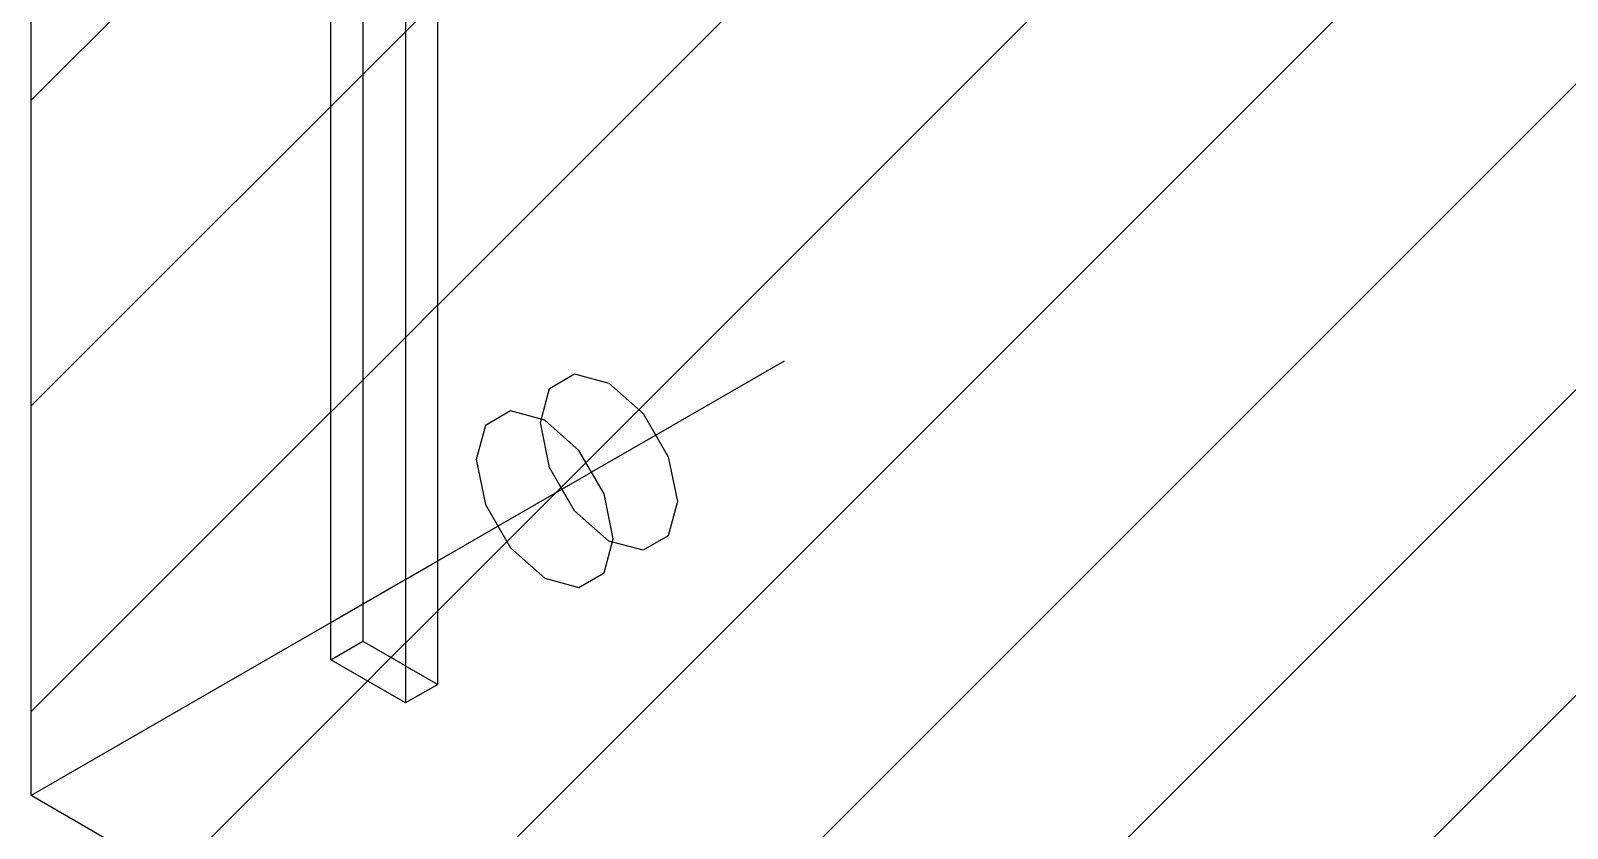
# Model space of a CAD drawing. Header units: millimetres. Extents: x 0 to 297, y 0 to 420.
# Drawn here: x 23.1 to 29.87, y 164.8 to 168.31 of the extents above; entities that cross this region are included whole.
import ezdxf

# ---------------------------------------------------------------- set-up
doc = ezdxf.new("R2010")
doc.units = ezdxf.units.MM
doc.layers.add('2-AXO-ARISTAS', color=7, linetype='Continuous')
doc.layers.add('2-AXO-RAYADOS', color=8, linetype='Continuous')

msp = doc.modelspace()

# ---------------------------------------------------------------- linework, layer by layer
at = {"layer": '2-AXO-ARISTAS', "lineweight": 25}
for p, q in [((23.1049, 164.9397), (23.1049, 213.9295)), ((46.6751, 151.3315), (23.1049, 164.9397))]:
    msp.add_line(p, q, dxfattribs=at)

# ---------------------------------------------------------------- wipeouts: each hides what was drawn before it
for points in [[(24.4257, 211.6451), (24.4257, 211.6451), (24.4256, 211.6452), (24.4256, 211.6452), (24.4256, 211.6452), (24.4255, 211.6452), (24.4254, 211.6452), (24.4254, 211.6453), (24.4254, 211.6453), (24.4253, 211.6453), (24.4252, 211.6453), (24.4252, 211.6453), (24.4252, 211.6453), (24.4251, 211.6453), (24.425, 211.6453), (24.425, 211.6453), (24.425, 211.6453), (24.4249, 211.6453), (24.4248, 211.6454), (24.4248, 211.6454), (24.4248, 211.6454), (24.4247, 211.6453), (24.4246, 211.6453), (24.4246, 211.6453), (24.4246, 211.6453), (24.4245, 211.6453), (24.4244, 211.6453), (24.4244, 211.6453), (24.4244, 211.6453), (24.4243, 211.6453), (24.4243, 211.6453), (24.4242, 211.6453), (24.4242, 211.6453), (24.4241, 211.6452), (24.4241, 211.6452), (24.424, 211.6452), (24.424, 211.6452), (24.424, 211.6452), (24.4239, 211.6451), (24.4239, 211.6451), (24.4239, 211.6451), (24.4238, 211.6451), (24.4237, 211.645), (24.4237, 211.645), (24.4237, 211.645), (24.4236, 211.645), (24.4235, 211.6449), (24.4235, 211.6449), (24.4235, 211.6449), (24.4235, 211.6448), (24.4234, 211.6448), (24.4234, 211.6448), (24.4234, 211.6448), (24.4233, 211.6447), (24.4233, 211.6446), (24.4233, 211.6446), (24.4233, 211.6446), (24.4232, 211.6445), (24.4231, 211.6445), (24.4231, 211.6445), (24.4231, 211.6445), (24.4231, 211.6444), (24.423, 211.6443), (24.423, 211.6443), (24.423, 211.6443), (24.423, 211.6442), (24.423, 211.6441), (24.423, 211.6441), (24.423, 211.6441), (24.4229, 211.6439), (24.4229, 211.6439), (24.4229, 211.6439), (24.4229, 211.6439), (24.4228, 211.6437), (24.4228, 211.6437), (24.4228, 211.6437), (24.4228, 211.6437), (24.4228, 211.6435), (24.4228, 211.6435), (24.4228, 211.6435), (24.4228, 211.6435), (24.4228, 211.6434), (24.4228, 165.5385), (24.4228, 165.5383), (24.4228, 165.5381), (24.4229, 165.5379), (24.4229, 165.5378), (24.423, 165.5376), (24.4231, 165.5374), (24.4232, 165.5373), (24.4234, 165.5371), (24.4235, 165.537), (24.4236, 165.5369), (24.4238, 165.5368), (24.7538, 165.3463), (24.7538, 165.3462), (24.7538, 165.3462), (24.7539, 165.3462), (24.754, 165.3462), (24.754, 165.3462), (24.754, 165.3461), (24.7541, 165.3461), (24.7541, 165.3461), (24.7542, 165.3461), (24.7542, 165.3461), (24.7543, 165.3461), (24.7543, 165.346), (24.7544, 165.346), (24.7544, 165.346), (24.7545, 165.346), (24.7545, 165.346), (24.7546, 165.346), (24.7546, 165.346), (24.7547, 165.346), (24.7547, 165.346), (24.7548, 165.346), (24.7548, 165.346), (24.7549, 165.346), (24.7549, 165.346), (24.755, 165.346), (24.755, 165.346), (24.7551, 165.346), (24.7551, 165.346), (24.7552, 165.346), (24.7552, 165.346), (24.7553, 165.3461), (24.7553, 165.3461), (24.7553, 165.3461), (24.7554, 165.3461), (24.7554, 165.3461), (24.7555, 165.3461), (24.7555, 165.3461), (24.7556, 165.3462), (24.7556, 165.3462), (24.7557, 165.3462), (24.7557, 165.3462), (24.7557, 165.3462), (24.7558, 165.3463), (24.7559, 165.3463), (24.7559, 165.3463), (24.7559, 165.3463), (24.756, 165.3464), (24.756, 165.3464), (24.756, 165.3464), (24.7561, 165.3465), (24.7561, 165.3465), (24.7562, 165.3466), (24.7562, 165.3466), (24.7562, 165.3466), (24.7563, 165.3467), (24.7563, 165.3467), (24.7563, 165.3467), (24.7563, 165.3467), (24.7564, 165.3468), (24.7564, 165.3469), (24.7564, 165.3469), (24.7564, 165.3469), (24.7565, 165.347), (24.7565, 165.347), (24.7565, 165.3471), (24.7565, 165.3471), (24.7566, 165.3472), (24.7566, 165.3472), (24.7566, 165.3472), (24.7566, 165.3472), (24.7567, 165.3474), (24.7567, 165.3474), (24.7567, 165.3474), (24.7567, 165.3475), (24.7567, 165.3476), (24.7567, 165.3476), (24.7567, 165.3476), (24.7568, 165.3477), (24.7568, 165.3478), (24.7568, 165.3478), (24.7568, 165.3478), (24.7568, 165.3479), (24.7568, 165.348), (24.7568, 211.4528), (24.7568, 211.453), (24.7567, 211.4532), (24.7567, 211.4534), (24.7566, 211.4536), (24.7566, 211.4538), (24.7565, 211.4539), (24.7564, 211.4541), (24.7562, 211.4542), (24.7561, 211.4543), (24.7559, 211.4545), (24.7558, 211.4546), (24.4258, 211.6451), (24.4258, 211.6451)], [(25.3688, 166.5961), (25.3688, 166.5961), (25.3688, 166.5961), (25.3687, 166.5962), (25.3687, 166.5962), (25.3686, 166.5962), (25.3686, 166.5962), (25.3686, 166.5963), (25.3685, 166.5963), (25.3685, 166.5963), (25.3684, 166.5963), (25.3684, 166.5964), (25.3683, 166.5964), (25.3683, 166.5964), (25.3683, 166.5964), (25.3682, 166.5964), (25.3681, 166.5964), (25.2173, 166.6369), (25.2173, 166.6369), (25.2172, 166.6369), (25.2172, 166.6369), (25.2171, 166.6369), (25.2171, 166.6369), (25.2171, 166.6369), (25.217, 166.6369), (25.2169, 166.6369), (25.2169, 166.6369), (25.2169, 166.6369), (25.2167, 166.6369), (25.2167, 166.6369), (25.2167, 166.6369), (25.2167, 166.6369), (25.2165, 166.6369), (25.2165, 166.6369), (25.2165, 166.6369), (25.2165, 166.6369), (25.2163, 166.6369), (25.2163, 166.6369), (25.2163, 166.6369), (25.2162, 166.6369), (25.2161, 166.6368), (25.2161, 166.6368), (25.2161, 166.6368), (25.216, 166.6368), (25.2159, 166.6368), (25.2159, 166.6367), (25.2159, 166.6367), (25.2158, 166.6367), (25.2158, 166.6367), (25.1053, 166.5729), (25.1052, 166.5729), (25.1052, 166.5728), (25.1052, 166.5728), (25.1052, 166.5728), (25.1051, 166.5727), (25.105, 166.5727), (25.105, 166.5727), (25.105, 166.5727), (25.1049, 166.5726), (25.1049, 166.5726), (25.1049, 166.5726), (25.1049, 166.5726), (25.1048, 166.5724), (25.1048, 166.5724), (25.1048, 166.5724), (25.1047, 166.5724), (25.1046, 166.5723), (25.1046, 166.5723), (25.1046, 166.5723), (25.1046, 166.5722), (25.1045, 166.5721), (25.1045, 166.5721), (25.1045, 166.5721), (25.1045, 166.572), (25.1045, 166.5719), (25.1045, 166.5719), (25.1045, 166.5719), (25.1044, 166.5718), (25.1044, 166.5717), (25.1044, 166.5717), (25.1044, 166.5717), (25.064, 166.4208), (25.064, 166.4208), (25.0639, 166.4207), (25.0639, 166.4207), (25.0639, 166.4206), (25.0639, 166.4206), (25.0639, 166.4205), (25.0639, 166.4205), (25.0639, 166.4204), (25.0639, 166.4204), (25.0639, 166.4203), (25.0639, 166.4203), (25.0639, 166.4202), (25.0639, 166.4202), (25.0639, 166.4201), (25.0639, 166.4201), (25.0639, 166.42), (25.0639, 166.42), (25.064, 166.4199), (25.1044, 166.2224), (25.1044, 166.2224), (25.1044, 166.2224), (25.1044, 166.2223), (25.1044, 166.2222), (25.1044, 166.2222), (25.1044, 166.2222), (25.1045, 166.2221), (25.1045, 166.222), (25.1045, 166.222), (25.1045, 166.222), (25.1045, 166.2219), (25.1046, 166.2218), (25.1046, 166.2218), (25.1046, 166.2218), (25.215, 166.0305), (25.215, 166.0305), (25.2151, 166.0305), (25.2151, 166.0304), (25.2151, 166.0304), (25.2152, 166.0304), (25.2152, 166.0303), (25.2152, 166.0303), (25.2153, 166.0302), (25.2153, 166.0302), (25.2153, 166.0302), (25.2154, 166.0301), (25.2154, 166.0301), (25.2154, 166.0301), (25.2154, 166.03), (25.3663, 165.8963), (25.3663, 165.8962), (25.3664, 165.8962), (25.3664, 165.8962), (25.3664, 165.8962), (25.3665, 165.8961), (25.3665, 165.8961), (25.3666, 165.8961), (25.3666, 165.896), (25.3667, 165.896), (25.3667, 165.896), (25.3667, 165.896), (25.3668, 165.896), (25.3668, 165.8959), (25.3669, 165.8959), (25.3669, 165.8959), (25.367, 165.8959), (25.367, 165.8959), (25.3671, 165.8958), (25.5179, 165.8554), (25.518, 165.8554), (25.518, 165.8554), (25.5181, 165.8554), (25.5181, 165.8554), (25.5182, 165.8554), (25.5182, 165.8554), (25.5183, 165.8554), (25.5183, 165.8554), (25.5183, 165.8554), (25.5184, 165.8554), (25.5185, 165.8554), (25.5185, 165.8554), (25.5185, 165.8554), (25.5185, 165.8554), (25.5187, 165.8554), (25.5187, 165.8554), (25.5187, 165.8554), (25.5187, 165.8554), (25.5189, 165.8554), (25.5189, 165.8554), (25.5189, 165.8554), (25.519, 165.8554), (25.5191, 165.8555), (25.5191, 165.8555), (25.5191, 165.8555), (25.5192, 165.8555), (25.5193, 165.8555), (25.5193, 165.8555), (25.5193, 165.8555), (25.5194, 165.8556), (25.5195, 165.8556), (25.6299, 165.9194), (25.63, 165.9194), (25.63, 165.9195), (25.63, 165.9195), (25.63, 165.9195), (25.6301, 165.9195), (25.6302, 165.9196), (25.6302, 165.9196), (25.6302, 165.9196), (25.6303, 165.9197), (25.6303, 165.9197), (25.6303, 165.9197), (25.6303, 165.9197), (25.6305, 165.9199), (25.6305, 165.9199), (25.6305, 165.9199), (25.6305, 165.9199), (25.6306, 165.92), (25.6306, 165.92), (25.6306, 165.92), (25.6306, 165.9201), (25.6307, 165.9202), (25.6307, 165.9202), (25.6307, 165.9202), (25.6307, 165.9203), (25.6307, 165.9204), (25.6308, 165.9204), (25.6308, 165.9204), (25.6308, 165.9205), (25.6308, 165.9205), (25.6308, 165.9206), (25.6308, 165.9206), (25.6712, 166.0714), (25.6713, 166.0715), (25.6713, 166.0716), (25.6713, 166.0716), (25.6713, 166.0716), (25.6713, 166.0717), (25.6713, 166.0718), (25.6713, 166.0718), (25.6713, 166.0718), (25.6713, 166.0719), (25.6713, 166.072), (25.6713, 166.072), (25.6713, 166.072), (25.6713, 166.0721), (25.6713, 166.0722), (25.6713, 166.0722), (25.6713, 166.0722), (25.6713, 166.0723), (25.6713, 166.0724), (25.6308, 166.2699), (25.6308, 166.2699), (25.6308, 166.2699), (25.6308, 166.27), (25.6308, 166.2701), (25.6308, 166.2701), (25.6308, 166.2701), (25.6308, 166.2702), (25.6307, 166.2703), (25.6307, 166.2703), (25.6307, 166.2703), (25.6307, 166.2704), (25.6307, 166.2704), (25.6306, 166.2705), (25.6306, 166.2705), (25.5202, 166.4617), (25.5202, 166.4618), (25.5202, 166.4618), (25.5201, 166.4619), (25.5201, 166.4619), (25.5201, 166.4619), (25.5201, 166.462), (25.52, 166.462), (25.52, 166.4621), (25.5199, 166.4621), (25.5199, 166.4621), (25.5199, 166.4622), (25.5198, 166.4622), (25.5198, 166.4622), (25.5198, 166.4622), (25.3689, 166.596), (25.3689, 166.596)]]:
    msp.add_wipeout(points)

# ---------------------------------------------------------------- next in the draw order: linework, layer by layer
for p, q in [((24.5662, 211.725), (24.5662, 165.6202)), ((24.4248, 165.5385), (24.4248, 211.6434)), ((25.2168, 166.6349), (25.1063, 166.5712)), ((25.1063, 166.5712), (25.0659, 166.4203)), ((25.0659, 166.4203), (25.1063, 166.2228)), ((25.1063, 166.2228), (25.2168, 166.0315)), ((25.2168, 166.0315), (25.3676, 165.8978)), ((25.3676, 165.8978), (25.5185, 165.8574)), ((24.4248, 165.5385), (24.5662, 165.6202))]:
    msp.add_line(p, q, dxfattribs=at)

# ---------------------------------------------------------------- next in the draw order: wipeouts: each hides what was drawn before it
for points in [[(24.8974, 165.428), (24.8975, 165.4281), (24.8977, 165.4283), (24.8978, 165.4284), (24.8979, 165.4286), (24.898, 165.4287), (24.8981, 165.4289), (24.8981, 165.4291), (24.8982, 165.4293), (24.8982, 165.4295), (24.8982, 165.4296), (24.8982, 211.5345), (24.8982, 211.5346), (24.8982, 211.5347), (24.8982, 211.5347), (24.8982, 211.5347), (24.8982, 211.5349), (24.8982, 211.5349), (24.8982, 211.5349), (24.8982, 211.5349), (24.8981, 211.5351), (24.8981, 211.5351), (24.8981, 211.5351), (24.8981, 211.5351), (24.8981, 211.5353), (24.8981, 211.5353), (24.898, 211.5353), (24.898, 211.5353), (24.898, 211.5354), (24.898, 211.5354), (24.898, 211.5354), (24.8979, 211.5355), (24.8979, 211.5356), (24.8979, 211.5356), (24.8979, 211.5356), (24.8978, 211.5357), (24.8978, 211.5358), (24.8977, 211.5358), (24.8977, 211.5358), (24.8977, 211.5358), (24.8976, 211.5359), (24.8976, 211.5359), (24.8976, 211.5359), (24.8975, 211.536), (24.8975, 211.536), (24.8975, 211.536), (24.8975, 211.536), (24.8974, 211.5361), (24.8973, 211.5361), (24.8973, 211.5362), (24.8973, 211.5362), (24.8972, 211.5362), (24.8971, 211.5362), (24.8971, 211.5363), (24.8971, 211.5363), (24.897, 211.5363), (24.897, 211.5363), (24.897, 211.5363), (24.8969, 211.5363), (24.8969, 211.5364), (24.8968, 211.5364), (24.8968, 211.5364), (24.8967, 211.5364), (24.8967, 211.5364), (24.8966, 211.5364), (24.8966, 211.5365), (24.8966, 211.5365), (24.8965, 211.5365), (24.8964, 211.5365), (24.8964, 211.5365), (24.8964, 211.5365), (24.8963, 211.5365), (24.8962, 211.5365), (24.8962, 211.5365), (24.8962, 211.5365), (24.8961, 211.5365), (24.896, 211.5365), (24.896, 211.5365), (24.896, 211.5365), (24.8959, 211.5365), (24.8958, 211.5364), (24.8958, 211.5364), (24.8958, 211.5364), (24.8957, 211.5364), (24.8956, 211.5364), (24.8956, 211.5364), (24.8956, 211.5364), (24.8955, 211.5364), (24.8954, 211.5363), (24.8954, 211.5363), (24.8954, 211.5363), (24.8953, 211.5363), (24.8953, 211.5363), (24.8952, 211.5362), (24.8952, 211.5362), (24.7538, 211.4546), (24.7536, 211.4545), (24.7535, 211.4543), (24.7533, 211.4542), (24.7532, 211.4541), (24.7531, 211.4539), (24.753, 211.4538), (24.7529, 211.4536), (24.7529, 211.4534), (24.7528, 211.4532), (24.7528, 211.453), (24.7528, 211.4528), (24.7528, 165.348), (24.7528, 165.3479), (24.7528, 165.3478), (24.7528, 165.3478), (24.7528, 165.3478), (24.7528, 165.3476), (24.7528, 165.3476), (24.7528, 165.3476), (24.7528, 165.3476), (24.7529, 165.3474), (24.7529, 165.3474), (24.7529, 165.3474), (24.7529, 165.3473), (24.7529, 165.3472), (24.7529, 165.3472), (24.7529, 165.3472), (24.753, 165.3472), (24.753, 165.3471), (24.753, 165.347), (24.753, 165.347), (24.7531, 165.347), (24.7531, 165.3469), (24.7531, 165.3469), (24.7531, 165.3469), (24.7532, 165.3468), (24.7532, 165.3467), (24.7532, 165.3467), (24.7532, 165.3467), (24.7533, 165.3467), (24.7534, 165.3466), (24.7534, 165.3466), (24.7534, 165.3466), (24.7534, 165.3465), (24.7535, 165.3465), (24.7535, 165.3464), (24.7535, 165.3464), (24.7536, 165.3464), (24.7537, 165.3463), (24.7537, 165.3463), (24.7537, 165.3463), (24.7538, 165.3463), (24.7538, 165.3462), (24.7539, 165.3462), (24.7539, 165.3462), (24.7539, 165.3462), (24.754, 165.3461), (24.754, 165.3461), (24.7541, 165.3461), (24.7541, 165.3461), (24.7542, 165.3461), (24.7542, 165.3461), (24.7542, 165.3461), (24.7543, 165.3461), (24.7544, 165.346), (24.7544, 165.346), (24.7544, 165.346), (24.7545, 165.346), (24.7546, 165.346), (24.7546, 165.346), (24.7546, 165.346), (24.7547, 165.346), (24.7548, 165.346), (24.7548, 165.346), (24.7548, 165.346), (24.7549, 165.346), (24.755, 165.346), (24.755, 165.346), (24.755, 165.346), (24.7551, 165.346), (24.7552, 165.346), (24.7552, 165.346), (24.7552, 165.346), (24.7553, 165.3461), (24.7554, 165.3461), (24.7554, 165.3461), (24.7554, 165.3461), (24.7555, 165.3461), (24.7555, 165.3461), (24.7556, 165.3462), (24.7556, 165.3462), (24.7557, 165.3462), (24.7557, 165.3462), (24.7558, 165.3462), (24.7558, 165.3463), (24.8972, 165.4279)], [(25.8024, 166.6223), (25.8024, 166.6224), (25.8025, 166.6224), (25.8025, 166.6224), (25.8025, 166.6225), (25.8026, 166.6225), (25.8026, 166.6225), (25.8026, 166.6226), (25.8027, 166.6226), (25.8027, 166.6226), (25.8028, 166.6227), (25.8028, 166.6227), (25.8028, 166.6227), (25.8029, 166.6228), (25.8029, 166.6228), (25.8029, 166.6229), (25.8029, 166.6229), (25.803, 166.6229), (25.803, 166.623), (25.803, 166.623), (25.803, 166.623), (25.8031, 166.6231), (25.8031, 166.6232), (25.8031, 166.6232), (25.8031, 166.6232), (25.8032, 166.6233), (25.8032, 166.6234), (25.8032, 166.6234), (25.8032, 166.6234), (25.8032, 166.6235), (25.8032, 166.6235), (25.8032, 166.6236), (25.8032, 166.6236), (25.8033, 166.6237), (25.8033, 166.6237), (25.8033, 166.6238), (25.8033, 166.6238), (25.8033, 166.6239), (25.8033, 166.6239), (25.8033, 166.624), (25.8033, 166.624), (25.8033, 166.6241), (25.8033, 166.6241), (25.8033, 166.6242), (25.8033, 166.6242), (25.8033, 166.6243), (25.8033, 166.6243), (25.8033, 166.6243), (25.8033, 166.6244), (25.8033, 166.6245), (25.8032, 166.6245), (25.8032, 166.6245), (25.8032, 166.6246), (25.8032, 166.6246), (25.8032, 166.6247), (25.8032, 166.6247), (25.8032, 166.6247), (25.8031, 166.6248), (25.8031, 166.6249), (25.8031, 166.6249), (25.8031, 166.6249), (25.8031, 166.625), (25.803, 166.6251), (25.803, 166.6251), (25.803, 166.6251), (25.8029, 166.6252), (25.8029, 166.6252), (25.8029, 166.6252), (25.8029, 166.6253), (25.8028, 166.6253), (25.8028, 166.6254), (25.8028, 166.6254), (25.8028, 166.6254), (25.8027, 166.6255), (25.8026, 166.6255), (25.8026, 166.6255), (25.8026, 166.6255), (25.6518, 166.7593), (25.6516, 166.7594), (25.6515, 166.7595), (25.6513, 166.7596), (25.6511, 166.7597), (25.6509, 166.7597), (25.6507, 166.7598), (25.6506, 166.7598), (25.6504, 166.7598), (25.6502, 166.7598), (25.65, 166.7598), (25.6498, 166.7597), (25.6496, 166.7596), (25.6495, 166.7595), (25.3666, 166.5962), (25.3666, 166.5962), (25.3666, 166.5962), (25.3665, 166.5962), (25.3664, 166.5961), (25.3664, 166.5961), (25.3664, 166.5961), (25.3663, 166.5961), (25.3663, 166.596), (25.3663, 166.596), (25.3662, 166.596), (25.3662, 166.5959), (25.3661, 166.5959), (25.3661, 166.5958), (25.3661, 166.5958), (25.3661, 166.5958), (25.366, 166.5957), (25.366, 166.5957), (25.366, 166.5957), (25.3659, 166.5956), (25.3659, 166.5956), (25.3659, 166.5955), (25.3659, 166.5955), (25.3658, 166.5954), (25.3658, 166.5954), (25.3658, 166.5954), (25.3658, 166.5953), (25.3658, 166.5953), (25.3657, 166.5952), (25.3657, 166.5952), (25.3657, 166.5952), (25.3657, 166.5951), (25.3657, 166.595), (25.3657, 166.595), (25.3657, 166.595), (25.3656, 166.5949), (25.3656, 166.5948), (25.3656, 166.5948), (25.3656, 166.5948), (25.3656, 166.5947), (25.3656, 166.5946), (25.3656, 166.5946), (25.3656, 166.5946), (25.3656, 166.5945), (25.3656, 166.5944), (25.3656, 166.5944), (25.3656, 166.5944), (25.3656, 166.5943), (25.3656, 166.5942), (25.3656, 166.5942), (25.3656, 166.5942), (25.3657, 166.5941), (25.3657, 166.594), (25.3657, 166.594), (25.3657, 166.594), (25.3657, 166.5939), (25.3657, 166.5938), (25.3657, 166.5938), (25.3657, 166.5938), (25.3658, 166.5937), (25.3658, 166.5936), (25.3658, 166.5936), (25.3658, 166.5936), (25.3659, 166.5935), (25.3659, 166.5935), (25.3659, 166.5935), (25.3659, 166.5935), (25.366, 166.5934), (25.366, 166.5933), (25.366, 166.5933), (25.366, 166.5933), (25.3661, 166.5932), (25.3661, 166.5932), (25.3661, 166.5932), (25.3661, 166.5931), (25.3662, 166.5931), (25.3663, 166.593), (25.3663, 166.593), (25.3663, 166.593), (25.5171, 166.4592), (25.5173, 166.4591), (25.5174, 166.459), (25.5176, 166.4589), (25.5178, 166.4589), (25.518, 166.4588), (25.5182, 166.4588), (25.5184, 166.4587), (25.5185, 166.4587), (25.5187, 166.4588), (25.5189, 166.4588), (25.5191, 166.4589), (25.5193, 166.4589), (25.5195, 166.459), (25.8023, 166.6223), (25.8023, 166.6223)], [(25.9128, 166.0827), (25.9128, 166.0827), (25.9129, 166.0828), (25.9129, 166.0828), (25.9129, 166.0828), (25.913, 166.0828), (25.9131, 166.0829), (25.9131, 166.0829), (25.9131, 166.0829), (25.9131, 166.083), (25.9132, 166.083), (25.9132, 166.083), (25.9132, 166.083), (25.9133, 166.0831), (25.9133, 166.0832), (25.9133, 166.0832), (25.9133, 166.0832), (25.9134, 166.0833), (25.9134, 166.0833), (25.9134, 166.0833), (25.9134, 166.0833), (25.9135, 166.0835), (25.9135, 166.0835), (25.9135, 166.0835), (25.9135, 166.0836), (25.9136, 166.0837), (25.9136, 166.0837), (25.9136, 166.0837), (25.9136, 166.0838), (25.9137, 166.0839), (25.9541, 166.2347), (25.9541, 166.2349), (25.9541, 166.2351), (25.9541, 166.2353), (25.9541, 166.2355), (25.9541, 166.2357), (25.954, 166.2359), (25.954, 166.2361), (25.9539, 166.2363), (25.9538, 166.2364), (25.9537, 166.2366), (25.9535, 166.2367), (25.9534, 166.2368), (25.9532, 166.237), (25.953, 166.2371), (25.9529, 166.2371), (25.9527, 166.2372), (25.9525, 166.2372), (25.9523, 166.2373), (25.9521, 166.2373), (25.9519, 166.2372), (25.9517, 166.2372), (25.9515, 166.2372), (25.9513, 166.2371), (25.9512, 166.237), (25.6683, 166.0737), (25.6683, 166.0737), (25.6683, 166.0737), (25.6682, 166.0736), (25.6681, 166.0736), (25.6681, 166.0736), (25.6681, 166.0736), (25.668, 166.0735), (25.668, 166.0735), (25.668, 166.0735), (25.668, 166.0734), (25.6679, 166.0734), (25.6678, 166.0733), (25.6678, 166.0733), (25.6678, 166.0733), (25.6678, 166.0732), (25.6677, 166.0732), (25.6677, 166.0732), (25.6677, 166.0732), (25.6676, 166.073), (25.6676, 166.073), (25.6676, 166.073), (25.6676, 166.073), (25.6675, 166.0728), (25.6675, 166.0728), (25.6675, 166.0728), (25.6675, 166.0728), (25.6674, 166.0727), (25.6674, 166.0727), (25.6674, 166.0727), (25.6674, 166.0726), (25.6674, 166.0725), (25.627, 165.9216), (25.6269, 165.9214), (25.6269, 165.9212), (25.6269, 165.921), (25.6269, 165.9208), (25.6269, 165.9206), (25.627, 165.9205), (25.6271, 165.9203), (25.6272, 165.9201), (25.6273, 165.9199), (25.6274, 165.9198), (25.6275, 165.9196), (25.6277, 165.9195), (25.6278, 165.9194), (25.628, 165.9193), (25.6282, 165.9192), (25.6284, 165.9192), (25.6286, 165.9191), (25.6288, 165.9191), (25.629, 165.9191), (25.6292, 165.9191), (25.6293, 165.9191), (25.6295, 165.9192), (25.6297, 165.9193), (25.6299, 165.9194), (25.9127, 166.0827), (25.9127, 166.0827)]]:
    msp.add_wipeout(points)

# ---------------------------------------------------------------- next in the draw order: linework, layer by layer
for p, q in [((24.8962, 165.4296), (24.8962, 211.5345)), ((24.7548, 211.4528), (24.7548, 165.348)), ((25.3892, 166.7345), (25.4996, 166.7982)), ((25.4996, 166.7982), (25.6505, 166.7578)), ((25.3488, 166.5836), (25.3892, 166.7345)), ((25.3676, 166.5945), (25.2168, 166.6349)), ((25.3892, 166.3861), (25.3488, 166.5836)), ((25.5185, 165.8574), (25.6289, 165.9211)), ((24.5662, 165.6202), (24.8962, 165.4296)), ((24.7548, 165.348), (24.4248, 165.5385)), ((24.8962, 165.4296), (24.7548, 165.348))]:
    msp.add_line(p, q, dxfattribs=at)

# ---------------------------------------------------------------- next in the draw order: wipeouts: each hides what was drawn before it
msp.add_wipeout([(25.9533, 166.2336), (25.9533, 166.2336), (25.9533, 166.2336), (25.9534, 166.2337), (25.9534, 166.2337), (25.9534, 166.2337), (25.9535, 166.2337), (25.9535, 166.2338), (25.9536, 166.2338), (25.9536, 166.2339), (25.9536, 166.2339), (25.9537, 166.2339), (25.9537, 166.234), (25.9537, 166.234), (25.9537, 166.234), (25.9538, 166.2341), (25.9538, 166.2341), (25.9538, 166.2342), (25.9538, 166.2342), (25.9539, 166.2343), (25.9539, 166.2343), (25.9539, 166.2343), (25.9539, 166.2344), (25.954, 166.2344), (25.954, 166.2345), (25.954, 166.2345), (25.954, 166.2345), (25.954, 166.2346), (25.9541, 166.2347), (25.9541, 166.2347), (25.9541, 166.2347), (25.9541, 166.2348), (25.9541, 166.2349), (25.9541, 166.2349), (25.9541, 166.2349), (25.9541, 166.235), (25.9541, 166.2351), (25.9541, 166.2351), (25.9541, 166.2351), (25.9541, 166.2352), (25.9541, 166.2353), (25.9541, 166.2353), (25.9541, 166.2353), (25.9541, 166.2354), (25.9541, 166.2355), (25.9541, 166.2355), (25.9541, 166.2355), (25.9541, 166.2356), (25.9541, 166.2357), (25.9137, 166.4332), (25.9136, 166.4334), (25.9136, 166.4336), (25.9135, 166.4337), (25.9134, 166.4339), (25.9133, 166.4341), (25.9131, 166.4342), (25.913, 166.4344), (25.9128, 166.4345), (25.9126, 166.4346), (25.9125, 166.4347), (25.9123, 166.4347), (25.9121, 166.4348), (25.9119, 166.4348), (25.9117, 166.4348), (25.9115, 166.4348), (25.9113, 166.4347), (25.9111, 166.4347), (25.9109, 166.4346), (25.9107, 166.4345), (25.6279, 166.2712), (25.6278, 166.2712), (25.6278, 166.2712), (25.6278, 166.2711), (25.6277, 166.2711), (25.6277, 166.2711), (25.6276, 166.271), (25.6276, 166.271), (25.6276, 166.271), (25.6275, 166.2709), (25.6275, 166.2709), (25.6275, 166.2709), (25.6274, 166.2709), (25.6274, 166.2708), (25.6273, 166.2708), (25.6273, 166.2707), (25.6273, 166.2707), (25.6273, 166.2707), (25.6272, 166.2706), (25.6272, 166.2706), (25.6272, 166.2706), (25.6272, 166.2705), (25.6271, 166.2704), (25.6271, 166.2704), (25.6271, 166.2704), (25.6271, 166.2703), (25.627, 166.2703), (25.627, 166.2702), (25.627, 166.2702), (25.627, 166.2701), (25.627, 166.2701), (25.627, 166.27), (25.627, 166.27), (25.6269, 166.2699), (25.6269, 166.2699), (25.6269, 166.2699), (25.6269, 166.2698), (25.6269, 166.2698), (25.6269, 166.2697), (25.6269, 166.2697), (25.6269, 166.2697), (25.6269, 166.2696), (25.6269, 166.2695), (25.6269, 166.2695), (25.6269, 166.2695), (25.6269, 166.2694), (25.6269, 166.2693), (25.6269, 166.2693), (25.6269, 166.2693), (25.6269, 166.2692), (25.6269, 166.2691), (25.6673, 166.0716), (25.6674, 166.0714), (25.6675, 166.0712), (25.6676, 166.071), (25.6677, 166.0708), (25.6678, 166.0707), (25.6679, 166.0705), (25.6681, 166.0704), (25.6682, 166.0703), (25.6684, 166.0702), (25.6686, 166.0701), (25.6688, 166.07), (25.669, 166.07), (25.6692, 166.07), (25.6694, 166.07), (25.6696, 166.07), (25.6698, 166.07), (25.6699, 166.0701), (25.6701, 166.0701), (25.6703, 166.0702), (25.9532, 166.2335), (25.9532, 166.2336)])

# ---------------------------------------------------------------- next in the draw order: linework, layer by layer
for p, q in [((25.6505, 166.0611), (25.4996, 166.1948)), ((25.9117, 166.0844), (25.8013, 166.0207)), ((25.6289, 165.9211), (25.6693, 166.072)), ((25.8013, 166.0207), (25.6505, 166.0611))]:
    msp.add_line(p, q, dxfattribs=at)

# ---------------------------------------------------------------- next in the draw order: wipeouts: each hides what was drawn before it
msp.add_wipeout([(25.9129, 166.4312), (25.9129, 166.4312), (25.9129, 166.4312), (25.913, 166.4312), (25.913, 166.4313), (25.913, 166.4313), (25.913, 166.4313), (25.9131, 166.4314), (25.9132, 166.4314), (25.9132, 166.4314), (25.9132, 166.4314), (25.9133, 166.4315), (25.9133, 166.4316), (25.9133, 166.4316), (25.9133, 166.4316), (25.9134, 166.4317), (25.9134, 166.4317), (25.9134, 166.4317), (25.9134, 166.4317), (25.9135, 166.4318), (25.9135, 166.4319), (25.9135, 166.4319), (25.9135, 166.4319), (25.9136, 166.432), (25.9136, 166.4321), (25.9136, 166.4321), (25.9136, 166.4321), (25.9136, 166.4322), (25.9137, 166.4323), (25.9137, 166.4323), (25.9137, 166.4323), (25.9137, 166.4325), (25.9137, 166.4325), (25.9137, 166.4325), (25.9137, 166.4325), (25.9137, 166.4327), (25.9137, 166.4327), (25.9137, 166.4327), (25.9137, 166.4327), (25.9137, 166.4328), (25.9137, 166.4329), (25.9137, 166.4329), (25.9137, 166.4329), (25.9137, 166.433), (25.9137, 166.433), (25.9137, 166.433), (25.9137, 166.4331), (25.9137, 166.4332), (25.9137, 166.4332), (25.9137, 166.4332), (25.9137, 166.4333), (25.9136, 166.4334), (25.9136, 166.4334), (25.9136, 166.4334), (25.9136, 166.4335), (25.9136, 166.4336), (25.9136, 166.4336), (25.9136, 166.4336), (25.9135, 166.4337), (25.9135, 166.4338), (25.9135, 166.4338), (25.9135, 166.4338), (25.803, 166.625), (25.8029, 166.6252), (25.8028, 166.6254), (25.8027, 166.6255), (25.8025, 166.6256), (25.8024, 166.6257), (25.8022, 166.6258), (25.802, 166.6259), (25.8018, 166.626), (25.8016, 166.626), (25.8014, 166.626), (25.8012, 166.626), (25.801, 166.626), (25.8008, 166.626), (25.8007, 166.6259), (25.8005, 166.6259), (25.8003, 166.6258), (25.5175, 166.4625), (25.5174, 166.4624), (25.5173, 166.4624), (25.5173, 166.4624), (25.5173, 166.4624), (25.5172, 166.4623), (25.5171, 166.4623), (25.5171, 166.4623), (25.5171, 166.4622), (25.5171, 166.4622), (25.517, 166.4621), (25.517, 166.4621), (25.517, 166.4621), (25.5169, 166.462), (25.5169, 166.462), (25.5169, 166.462), (25.5169, 166.462), (25.5168, 166.4619), (25.5168, 166.4618), (25.5168, 166.4618), (25.5168, 166.4618), (25.5167, 166.4617), (25.5167, 166.4616), (25.5167, 166.4616), (25.5167, 166.4616), (25.5166, 166.4615), (25.5166, 166.4615), (25.5166, 166.4615), (25.5166, 166.4615), (25.5165, 166.4613), (25.5165, 166.4613), (25.5165, 166.4613), (25.5165, 166.4613), (25.5165, 166.4611), (25.5165, 166.4611), (25.5165, 166.4611), (25.5165, 166.461), (25.5165, 166.4609), (25.5165, 166.4609), (25.5165, 166.4609), (25.5165, 166.4608), (25.5165, 166.4607), (25.5165, 166.4607), (25.5165, 166.4607), (25.5165, 166.4606), (25.5165, 166.4605), (25.5165, 166.4605), (25.5165, 166.4605), (25.5165, 166.4604), (25.5165, 166.4603), (25.5165, 166.4603), (25.5165, 166.4603), (25.5165, 166.4602), (25.5166, 166.4601), (25.5166, 166.4601), (25.5166, 166.4601), (25.5166, 166.46), (25.5166, 166.4599), (25.5166, 166.4599), (25.5166, 166.4599), (25.5167, 166.4598), (25.5167, 166.4597), (25.5167, 166.4597), (25.5167, 166.4597), (25.6272, 166.2685), (25.6273, 166.2683), (25.6274, 166.2682), (25.6275, 166.268), (25.6277, 166.2679), (25.6278, 166.2678), (25.628, 166.2677), (25.6282, 166.2676), (25.6284, 166.2676), (25.6286, 166.2675), (25.6288, 166.2675), (25.629, 166.2675), (25.6292, 166.2675), (25.6293, 166.2675), (25.6295, 166.2676), (25.6297, 166.2677), (25.6299, 166.2678), (25.9127, 166.4311), (25.9128, 166.4311)])

# ---------------------------------------------------------------- next in the draw order: hatches: boundary and pattern name
at = {"layer": '2-AXO-RAYADOS'}
h = msp.add_hatch(dxfattribs=at)
h.set_pattern_fill('ANSI31', color=8, scale=0.3)
h.set_pattern_definition([(45, (-122, 0), (-0.6735192, 0.6735192), [])])
h.paths.add_polyline_path([(37.249, 205.7647), (37.249, 205.7648), (37.249, 205.7648), (37.249, 205.7649), (37.249, 205.7649), (37.249, 205.765), (37.249, 205.765), (37.2489, 205.7651), (37.2489, 205.7651), (37.2489, 205.7652), (37.2489, 205.7652), (37.2489, 205.7653), (37.2489, 205.7653), (37.2489, 205.7653), (37.2488, 205.7654), (37.2488, 205.7655), (37.2488, 205.7655), (37.2488, 205.7655), (37.2487, 205.7656), (37.2487, 205.7656), (37.2487, 205.7657), (37.2487, 205.7657), (37.2486, 205.7657), (37.2486, 205.7658), (37.2486, 205.7658), (37.2486, 205.7658), (37.2485, 205.7659), (37.2485, 205.7659), (37.2484, 205.766), (37.2484, 205.766), (37.2484, 205.766), (37.2483, 205.7661), (37.2483, 205.7661), (37.2483, 205.7661), (37.2482, 205.7662), (37.2482, 205.7662), (37.2482, 205.7662), (37.2481, 205.7662), (37.2481, 205.7663), (37.248, 205.7663), (23.1059, 213.9313), (23.1057, 213.9314), (23.1055, 213.9314), (23.1053, 213.9315), (23.1051, 213.9315), (23.1049, 213.9315), (23.1047, 213.9315), (23.1045, 213.9315), (23.1043, 213.9315), (23.1041, 213.9314), (23.104, 213.9313), (23.1038, 213.9312), (23.1036, 213.9311), (23.1035, 213.931), (23.1033, 213.9308), (23.1032, 213.9307), (23.1031, 213.9305), (23.103, 213.9303), (23.103, 213.9301), (23.1029, 213.9299), (23.1029, 213.9297), (23.1029, 213.9295), (23.1029, 164.9397), (23.1029, 164.9397), (23.1029, 164.9396), (23.1029, 164.9396), (23.1029, 164.9396), (23.1029, 164.9396), (23.1029, 164.9396), (23.1029, 164.9396), (23.1029, 164.9396), (23.1029, 164.9396), (23.1029, 164.9395), (23.1029, 164.9394), (23.1029, 164.9394), (23.1029, 164.9394), (23.1029, 164.9394), (23.1029, 164.9394), (23.1029, 164.9394), (23.1029, 164.9394), (23.1029, 164.9393), (23.1029, 164.9393), (23.1029, 164.9392), (23.1029, 164.9392), (23.1029, 164.9392), (23.1029, 164.9392), (23.1029, 164.9392), (23.103, 164.9392), (23.103, 164.9391), (23.103, 164.9391), (23.103, 164.9391), (23.103, 164.9391), (23.103, 164.939), (23.103, 164.939), (23.103, 164.939), (23.103, 164.939), (23.103, 164.9389), (23.1031, 164.9389), (23.1031, 164.9389), (23.1031, 164.9389), (23.1031, 164.9389), (23.1031, 164.9389), (23.1031, 164.9388), (23.1031, 164.9388), (23.1031, 164.9388), (23.1032, 164.9387), (23.1032, 164.9387), (23.1032, 164.9387), (23.1032, 164.9387), (23.1032, 164.9387), (23.1032, 164.9387), (23.1032, 164.9387), (23.1032, 164.9386), (23.1033, 164.9386), (23.1033, 164.9385), (23.1033, 164.9385), (23.1033, 164.9385), (23.1033, 164.9385), (23.1033, 164.9385), (23.1033, 164.9385), (23.1033, 164.9384), (23.1034, 164.9384), (23.1034, 164.9384), (23.1034, 164.9384), (23.1034, 164.9384), (23.1034, 164.9384), (23.1034, 164.9384), (23.1034, 164.9383), (23.1035, 164.9383), (23.1035, 164.9383), (23.1035, 164.9383), (23.1035, 164.9383), (23.1036, 164.9382), (23.1036, 164.9382), (23.1036, 164.9382), (23.1036, 164.9382), (23.1036, 164.9382), (23.1036, 164.9382), (23.1037, 164.9381), (23.1037, 164.9381), (23.1037, 164.9381), (23.1037, 164.9381), (23.1037, 164.9381), (23.1037, 164.9381), (23.1037, 164.9381), (23.1038, 164.9381), (23.1038, 164.938), (23.1039, 164.938), (23.1039, 164.938), (46.6741, 151.3297), (46.6743, 151.3296), (46.6745, 151.3296), (46.6746, 151.3295), (46.6748, 151.3295), (46.675, 151.3295), (46.6752, 151.3295), (46.6754, 151.3295), (46.6756, 151.3295), (46.6758, 151.3296), (46.676, 151.3297), (46.6762, 151.3298), (46.6763, 151.3299), (46.6765, 151.33), (46.6766, 151.3302), (46.6767, 151.3303), (46.6769, 151.3305), (46.6769, 151.3307), (46.677, 151.3309), (46.6771, 151.3311), (46.6771, 151.3313), (46.6771, 151.3315), (46.6771, 164.3954), (46.6771, 164.3955), (46.6771, 164.3956), (46.6771, 164.3956), (46.6771, 164.3956), (46.6771, 164.3957), (46.6771, 164.3957), (46.6771, 164.3958), (46.6771, 164.3958), (46.677, 164.3959), (46.677, 164.3959), (46.677, 164.396), (46.677, 164.396), (46.677, 164.3961), (46.677, 164.3961), (46.677, 164.3961), (46.6769, 164.3962), (46.6769, 164.3962), (46.6769, 164.3963), (46.6769, 164.3963), (46.6769, 164.3963), (46.6768, 164.3964), (46.6768, 164.3965), (46.6768, 164.3965), (46.6768, 164.3965), (46.6767, 164.3966), (46.6767, 164.3966), (46.6767, 164.3967), (46.6767, 164.3967), (46.6766, 164.3967), (46.6766, 164.3968), (46.6765, 164.3968), (46.6765, 164.3968), (46.6765, 164.3969), (46.6764, 164.3969), (46.6764, 164.3969), (46.6764, 164.3969), (46.6763, 164.397), (46.6763, 164.397), (46.6762, 164.3971), (46.6762, 164.3971), (46.6762, 164.3971), (46.6761, 164.3971), (37.249, 169.8399), (37.249, 205.7646), (37.249, 205.7646), (37.249, 205.7647)])

# ---------------------------------------------------------------- next in the draw order: linework, layer by layer
at = {"layer": '2-AXO-ARISTAS', "lineweight": 25}
for p, q in [((26.4224, 166.8551), (23.1049, 164.9397)), ((25.6505, 166.7578), (25.8013, 166.624)), ((25.8013, 166.624), (25.9117, 166.4328)), ((25.5185, 166.4607), (25.3676, 166.5945)), ((25.6289, 166.2695), (25.5185, 166.4607)), ((25.9117, 166.4328), (25.9522, 166.2353)), ((25.4996, 166.1948), (25.3892, 166.3861)), ((25.6693, 166.072), (25.6289, 166.2695)), ((25.9522, 166.2353), (25.9117, 166.0844))]:
    msp.add_line(p, q, dxfattribs=at)

doc.saveas('drawing.dxf')
